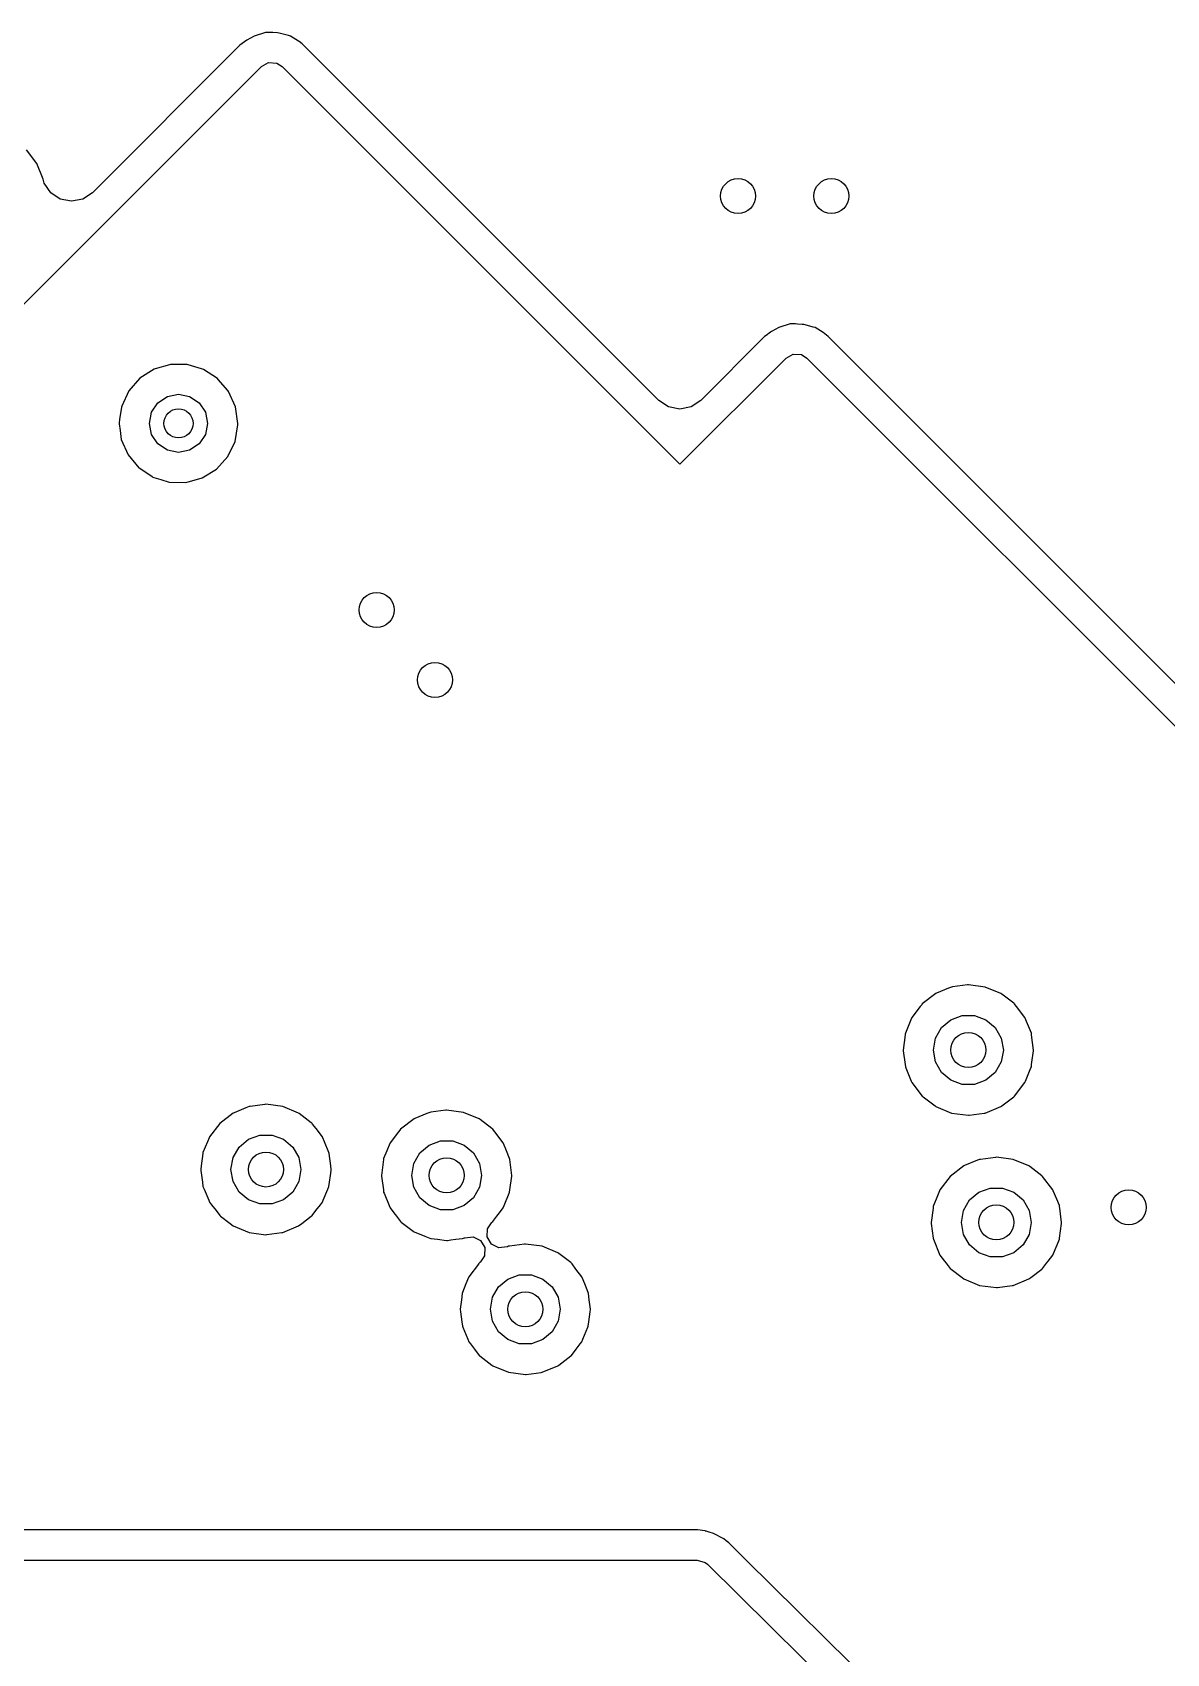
# Model space of a CAD drawing. Extents: x 0.99 to 4.24, y -7.27 to -4.02.
# Drawn here: x 2.837 to 3.219, y -5.106 to -4.559 of the extents above; entities that cross this region are included whole.
import ezdxf

# ---------------------------------------------------------------- set-up
doc = ezdxf.new("R2010")
doc.units = 0
doc.header["$MEASUREMENT"] = 0
doc.layers.add('BLACK', color=7, linetype='CONTINUOUS')

msp = doc.modelspace()

# ---------------------------------------------------------------- linework, layer by layer
at = {"layer": 'BLACK', "linetype": 'CONTINUOUS'}
for p, q in [((2.91137, -4.56013), (2.90892, -4.56147)), ((2.91518, -4.55894), (2.91137, -4.56013)), ((2.917, -4.55891), (2.91518, -4.55894)), ((2.91766, -4.55895), (2.917, -4.55891)), ((2.9193, -4.55907), (2.91766, -4.55895)), ((2.91979, -4.55911), (2.9193, -4.55907)), ((2.9193, -4.55907), (2.9193, -4.55907)), ((2.92026, -4.55924), (2.91979, -4.55911)), ((2.92303, -4.56), (2.92026, -4.55924)), ((2.92026, -4.55924), (2.92026, -4.55924)), ((2.92363, -4.56016), (2.92303, -4.56)), ((2.92303, -4.56), (2.92303, -4.56)), ((2.92458, -4.5607), (2.92363, -4.56016)), ((2.90659, -4.56321), (2.85677, -4.61304)), ((2.90892, -4.56147), (2.90659, -4.56321)), ((2.92635, -4.56184), (2.92458, -4.5607)), ((2.92656, -4.56201), (2.92635, -4.56184)), ((2.92754, -4.5628), (2.92656, -4.56201)), ((2.92656, -4.56201), (2.92656, -4.56201)), ((2.92805, -4.56321), (2.92754, -4.5628)), ((3.04807, -4.68323), (2.92805, -4.56321)), ((2.65692, -4.82733), (2.91382, -4.57044)), ((2.91382, -4.57044), (2.91627, -4.5691)), ((2.91627, -4.5691), (2.91906, -4.5693)), ((2.91906, -4.5693), (2.92083, -4.57044)), ((2.92083, -4.57044), (3.05512, -4.70472)), ((2.83797, -4.60316), (2.83447, -4.5986)), ((2.84017, -4.60847), (2.83797, -4.60316)), ((2.84023, -4.60893), (2.84017, -4.60847)), ((2.84052, -4.6098), (2.84023, -4.60893)), ((2.84268, -4.61304), (2.84052, -4.6098)), ((2.84591, -4.61519), (2.84268, -4.61304)), ((2.84973, -4.61595), (2.84591, -4.61519)), ((2.85354, -4.61519), (2.84973, -4.61595)), ((2.85677, -4.61304), (2.85354, -4.61519)), ((3.08854, -4.65856), (3.08608, -4.6599)), ((3.09234, -4.65736), (3.08854, -4.65856)), ((3.09416, -4.65733), (3.09234, -4.65736)), ((3.09482, -4.65738), (3.09416, -4.65733)), ((3.09646, -4.6575), (3.09482, -4.65738)), ((3.09695, -4.65753), (3.09646, -4.6575)), ((3.09646, -4.6575), (3.09646, -4.6575)), ((3.09742, -4.65766), (3.09695, -4.65753)), ((3.10019, -4.65842), (3.09742, -4.65766)), ((3.09742, -4.65766), (3.09742, -4.65766)), ((3.10079, -4.65859), (3.10019, -4.65842)), ((3.10019, -4.65842), (3.10019, -4.65842)), ((3.10175, -4.65913), (3.10079, -4.65859)), ((3.08376, -4.66164), (3.06216, -4.68323)), ((3.0843, -4.66123), (3.08376, -4.66164)), ((3.08575, -4.66014), (3.0843, -4.66123)), ((3.08608, -4.6599), (3.08575, -4.66014)), ((3.10352, -4.66027), (3.10175, -4.65913)), ((3.10522, -4.66164), (3.10352, -4.66027)), ((3.60212, -5.15854), (3.10522, -4.66164)), ((3.05512, -4.70472), (3.09098, -4.66886)), ((3.09098, -4.66886), (3.09343, -4.66752)), ((3.09343, -4.66752), (3.09622, -4.66772)), ((3.09622, -4.66772), (3.098, -4.66886)), ((3.098, -4.66886), (3.5949, -5.16576)), ((2.87763, -4.67263), (2.87282, -4.67566)), ((2.87797, -4.67253), (2.87763, -4.67263)), ((2.88276, -4.67116), (2.87797, -4.67253)), ((2.87797, -4.67253), (2.87797, -4.67253)), ((2.8831, -4.67106), (2.88276, -4.67116)), ((2.88276, -4.67116), (2.88276, -4.67116)), ((2.88595, -4.67108), (2.8831, -4.67106)), ((2.88844, -4.6711), (2.88595, -4.67108)), ((2.88879, -4.6711), (2.88844, -4.6711)), ((2.88844, -4.6711), (2.88844, -4.6711)), ((2.88913, -4.6712), (2.88879, -4.6711)), ((2.89358, -4.67253), (2.88913, -4.6712)), ((2.88913, -4.6712), (2.88913, -4.6712)), ((2.89424, -4.67273), (2.89358, -4.67253)), ((2.89902, -4.67582), (2.89424, -4.67273)), ((2.86906, -4.67993), (2.86664, -4.68508)), ((2.87282, -4.67566), (2.86906, -4.67993)), ((2.89925, -4.67609), (2.89902, -4.67582)), ((2.9025, -4.67987), (2.89925, -4.67609)), ((2.89925, -4.67609), (2.89925, -4.67609)), ((2.90273, -4.68013), (2.9025, -4.67987)), ((2.9025, -4.67987), (2.9025, -4.67987)), ((2.90509, -4.68531), (2.90273, -4.68013)), ((2.86658, -4.68543), (2.86593, -4.68959)), ((2.86664, -4.68508), (2.86658, -4.68543)), ((2.86658, -4.68543), (2.86658, -4.68543)), ((2.87673, -4.68718), (2.87887, -4.68399)), ((2.87887, -4.68399), (2.88206, -4.68185)), ((2.88206, -4.68185), (2.88583, -4.6811)), ((2.88583, -4.6811), (2.88959, -4.68185)), ((2.88959, -4.68185), (2.89279, -4.68399)), ((2.89279, -4.68399), (2.89492, -4.68718)), ((2.90589, -4.69094), (2.90509, -4.68531)), ((3.05131, -4.68539), (3.04807, -4.68323)), ((3.05512, -4.68615), (3.05131, -4.68539)), ((3.05893, -4.68539), (3.05512, -4.68615)), ((3.06216, -4.68323), (3.05893, -4.68539)), ((2.86593, -4.68959), (2.86576, -4.6907)), ((2.86576, -4.6907), (2.86581, -4.69105)), ((2.86581, -4.69105), (2.8661, -4.69332)), ((2.86581, -4.69105), (2.86581, -4.69105)), ((2.87598, -4.69094), (2.87673, -4.68718)), ((2.87673, -4.69471), (2.87598, -4.69094)), ((2.89492, -4.68718), (2.89567, -4.69094)), ((2.89567, -4.69094), (2.89492, -4.69471)), ((2.90494, -4.69705), (2.90589, -4.69144)), ((2.90589, -4.69144), (2.90589, -4.69094)), ((2.8661, -4.69332), (2.8665, -4.69634)), ((2.8665, -4.69634), (2.86879, -4.70155)), ((2.87887, -4.6979), (2.87673, -4.69471)), ((2.89492, -4.69471), (2.89279, -4.6979)), ((2.90246, -4.70217), (2.90494, -4.69705)), ((2.86879, -4.70155), (2.87245, -4.7059)), ((2.88206, -4.70004), (2.87887, -4.6979)), ((2.88583, -4.70079), (2.88206, -4.70004)), ((2.88959, -4.70004), (2.88583, -4.70079)), ((2.89279, -4.6979), (2.88959, -4.70004)), ((2.89864, -4.70638), (2.90246, -4.70217)), ((2.87245, -4.7059), (2.87275, -4.7061)), ((2.87275, -4.7061), (2.87275, -4.7061)), ((2.87275, -4.7061), (2.87689, -4.70886)), ((2.8938, -4.70936), (2.89864, -4.70638)), ((2.87689, -4.70886), (2.87689, -4.70886)), ((2.87689, -4.70886), (2.87719, -4.70906)), ((2.87719, -4.70906), (2.87753, -4.70916)), ((2.87753, -4.70916), (2.87753, -4.70916)), ((2.87753, -4.70916), (2.8799, -4.7099)), ((2.8799, -4.7099), (2.88262, -4.71075)), ((2.88262, -4.71075), (2.88831, -4.71086)), ((2.88831, -4.71086), (2.88908, -4.71065)), ((2.88908, -4.71065), (2.89346, -4.70945)), ((2.89346, -4.70945), (2.8938, -4.70936)), ((2.89346, -4.70945), (2.89346, -4.70945)), ((3.14185, -4.88337), (3.14155, -4.88349)), ((3.14588, -4.88169), (3.14185, -4.88337)), ((3.14185, -4.88337), (3.14185, -4.88337)), ((3.14686, -4.88129), (3.14588, -4.88169)), ((3.14718, -4.88125), (3.14686, -4.88129)), ((3.15224, -4.88058), (3.14718, -4.88125)), ((3.14718, -4.88125), (3.14718, -4.88125)), ((3.15256, -4.88054), (3.15224, -4.88058)), ((3.15826, -4.88129), (3.15256, -4.88054)), ((3.16357, -4.88349), (3.15826, -4.88129)), ((3.13628, -4.88791), (3.13349, -4.89155)), ((3.13679, -4.88725), (3.13628, -4.88791)), ((3.13699, -4.88699), (3.13679, -4.88725)), ((3.14155, -4.88349), (3.13699, -4.88699)), ((3.16383, -4.88369), (3.16357, -4.88349)), ((3.16787, -4.88679), (3.16383, -4.88369)), ((3.16383, -4.88369), (3.16383, -4.88369)), ((3.16813, -4.88699), (3.16787, -4.88679)), ((3.16787, -4.88679), (3.16787, -4.88679)), ((3.16833, -4.88725), (3.16813, -4.88699)), ((3.16883, -4.88791), (3.16833, -4.88725)), ((3.16833, -4.88725), (3.16833, -4.88725)), ((3.17163, -4.89155), (3.16883, -4.88791)), ((3.13293, -4.8929), (3.13129, -4.89686)), ((3.13337, -4.89185), (3.13293, -4.8929)), ((3.13349, -4.89155), (3.13337, -4.89185)), ((3.13337, -4.89185), (3.13337, -4.89185)), ((3.14351, -4.89497), (3.14665, -4.89233)), ((3.14665, -4.89233), (3.15051, -4.89093)), ((3.15051, -4.89093), (3.15461, -4.89093)), ((3.15461, -4.89093), (3.15846, -4.89233)), ((3.15846, -4.89233), (3.16161, -4.89497)), ((3.17175, -4.89185), (3.17163, -4.89155)), ((3.17219, -4.8929), (3.17175, -4.89185)), ((3.17175, -4.89185), (3.17175, -4.89185)), ((3.17383, -4.89686), (3.17219, -4.8929)), ((3.13122, -4.89743), (3.13054, -4.90256)), ((3.13125, -4.89718), (3.13122, -4.89743)), ((3.13129, -4.89686), (3.13125, -4.89718)), ((3.13125, -4.89718), (3.13125, -4.89718)), ((3.14075, -4.90256), (3.14146, -4.89852)), ((3.14146, -4.89852), (3.14351, -4.89497)), ((3.16161, -4.89497), (3.16366, -4.89852)), ((3.16366, -4.89852), (3.16437, -4.90256)), ((3.17387, -4.89718), (3.17383, -4.89686)), ((3.1739, -4.89743), (3.17387, -4.89718)), ((3.17387, -4.89718), (3.17387, -4.89718)), ((3.17458, -4.90256), (3.1739, -4.89743)), ((3.13054, -4.90256), (3.13058, -4.90288)), ((3.13058, -4.90288), (3.13119, -4.9075)), ((3.14146, -4.9066), (3.14075, -4.90256)), ((3.16437, -4.90256), (3.16366, -4.9066)), ((3.17393, -4.9075), (3.17454, -4.90288)), ((3.17454, -4.90288), (3.17458, -4.90256)), ((3.13119, -4.9075), (3.13129, -4.90826)), ((3.13129, -4.90826), (3.13141, -4.90856)), ((3.13141, -4.90856), (3.13328, -4.91306)), ((3.14351, -4.91015), (3.14146, -4.9066)), ((3.14665, -4.91279), (3.14351, -4.91015)), ((3.16161, -4.91015), (3.15846, -4.91279)), ((3.16366, -4.9066), (3.16161, -4.91015)), ((3.17184, -4.91306), (3.1737, -4.90856)), ((3.1737, -4.90856), (3.17383, -4.90826)), ((3.17383, -4.90826), (3.17393, -4.9075)), ((3.13328, -4.91306), (3.13349, -4.91357)), ((3.13349, -4.91357), (3.13699, -4.91813)), ((3.15051, -4.91419), (3.14665, -4.91279)), ((3.15461, -4.91419), (3.15051, -4.91419)), ((3.15846, -4.91279), (3.15461, -4.91419)), ((3.16813, -4.91813), (3.17163, -4.91357)), ((3.17163, -4.91357), (3.17184, -4.91306)), ((2.90966, -4.92164), (2.90862, -4.92207)), ((2.90998, -4.9216), (2.90966, -4.92164)), ((2.91503, -4.92094), (2.90998, -4.9216)), ((2.90998, -4.9216), (2.90998, -4.9216)), ((2.91535, -4.92089), (2.91503, -4.92094)), ((2.92105, -4.92164), (2.91535, -4.92089)), ((2.92636, -4.92384), (2.92105, -4.92164)), ((3.13699, -4.91813), (3.13725, -4.91833)), ((3.13725, -4.91833), (3.13725, -4.91833)), ((3.13725, -4.91833), (3.14129, -4.92143)), ((3.14129, -4.92143), (3.14155, -4.92163)), ((3.14155, -4.92163), (3.14686, -4.92383)), ((3.15826, -4.92383), (3.16357, -4.92163)), ((3.16357, -4.92163), (3.16383, -4.92143)), ((3.16383, -4.92143), (3.16787, -4.91833)), ((3.16787, -4.91833), (3.16813, -4.91813)), ((3.16787, -4.91833), (3.16787, -4.91833)), ((2.90434, -4.92384), (2.89978, -4.92734)), ((2.90465, -4.92372), (2.90434, -4.92384)), ((2.90862, -4.92207), (2.90465, -4.92372)), ((2.90465, -4.92372), (2.90465, -4.92372)), ((2.92662, -4.92404), (2.92636, -4.92384)), ((2.93067, -4.92715), (2.92662, -4.92404)), ((2.92662, -4.92404), (2.92662, -4.92404)), ((2.93092, -4.92734), (2.93067, -4.92715)), ((2.93067, -4.92715), (2.93067, -4.92715)), ((2.96537, -4.92581), (2.96081, -4.92931)), ((2.96567, -4.92569), (2.96537, -4.92581)), ((2.96964, -4.92404), (2.96567, -4.92569)), ((2.96567, -4.92569), (2.96567, -4.92569)), ((2.97068, -4.92361), (2.96964, -4.92404)), ((2.971, -4.92357), (2.97068, -4.92361)), ((2.97606, -4.92291), (2.971, -4.92357)), ((2.971, -4.92357), (2.971, -4.92357)), ((2.97638, -4.92286), (2.97606, -4.92291)), ((2.98208, -4.92361), (2.97638, -4.92286)), ((2.98739, -4.92581), (2.98208, -4.92361)), ((2.98765, -4.92601), (2.98739, -4.92581)), ((2.99169, -4.92911), (2.98765, -4.92601)), ((2.98765, -4.92601), (2.98765, -4.92601)), ((3.14686, -4.92383), (3.15256, -4.92458)), ((3.15256, -4.92458), (3.15288, -4.92454)), ((3.15288, -4.92454), (3.15794, -4.92387)), ((3.15794, -4.92387), (3.15826, -4.92383)), ((2.89616, -4.9322), (2.89557, -4.93362)), ((2.89629, -4.9319), (2.89616, -4.9322)), ((2.89616, -4.9322), (2.89616, -4.9322)), ((2.89978, -4.92734), (2.89629, -4.9319)), ((2.90631, -4.93532), (2.90945, -4.93268)), ((2.90945, -4.93268), (2.9133, -4.93128)), ((2.9133, -4.93128), (2.91741, -4.93128)), ((2.91741, -4.93128), (2.92126, -4.93268)), ((2.92126, -4.93268), (2.9244, -4.93532)), ((2.93112, -4.9276), (2.93092, -4.92734)), ((2.93228, -4.92911), (2.93112, -4.9276)), ((2.93112, -4.9276), (2.93112, -4.9276)), ((2.93442, -4.9319), (2.93228, -4.92911)), ((2.93455, -4.9322), (2.93442, -4.9319)), ((2.93514, -4.93362), (2.93455, -4.9322)), ((2.93455, -4.9322), (2.93455, -4.9322)), ((2.96016, -4.93016), (2.95731, -4.93387)), ((2.96061, -4.92957), (2.96016, -4.93016)), ((2.96081, -4.92931), (2.96061, -4.92957)), ((2.99195, -4.92931), (2.99169, -4.92911)), ((2.99169, -4.92911), (2.99169, -4.92911)), ((2.99215, -4.92957), (2.99195, -4.92931)), ((2.9926, -4.93016), (2.99215, -4.92957)), ((2.99215, -4.92957), (2.99215, -4.92957)), ((2.99545, -4.93387), (2.9926, -4.93016)), ((2.89404, -4.93754), (2.89349, -4.94172)), ((2.89409, -4.93721), (2.89404, -4.93754)), ((2.89404, -4.93754), (2.89404, -4.93754)), ((2.89557, -4.93362), (2.89409, -4.93721)), ((2.90426, -4.93887), (2.90631, -4.93532)), ((2.9244, -4.93532), (2.92645, -4.93887)), ((2.93662, -4.93721), (2.93514, -4.93362)), ((2.93667, -4.93754), (2.93662, -4.93721)), ((2.93722, -4.94172), (2.93667, -4.93754)), ((2.93667, -4.93754), (2.93667, -4.93754)), ((2.95616, -4.93664), (2.95511, -4.93918)), ((2.95718, -4.93417), (2.95616, -4.93664)), ((2.95731, -4.93387), (2.95718, -4.93417)), ((2.95718, -4.93417), (2.95718, -4.93417)), ((2.96528, -4.94084), (2.96733, -4.93729)), ((2.96733, -4.93729), (2.97047, -4.93465)), ((2.97047, -4.93465), (2.97433, -4.93325)), ((2.97433, -4.93325), (2.97843, -4.93325)), ((2.97843, -4.93325), (2.98228, -4.93465)), ((2.98228, -4.93465), (2.98543, -4.93729)), ((2.98543, -4.93729), (2.98748, -4.94084)), ((2.99557, -4.93417), (2.99545, -4.93387)), ((2.99659, -4.93664), (2.99557, -4.93417)), ((2.99557, -4.93417), (2.99557, -4.93417)), ((2.99765, -4.93918), (2.99659, -4.93664)), ((2.89349, -4.94172), (2.89334, -4.94291)), ((2.89334, -4.94291), (2.89338, -4.94324)), ((2.89338, -4.94324), (2.8939, -4.94724)), ((2.90354, -4.94291), (2.90426, -4.93887)), ((2.90426, -4.94695), (2.90354, -4.94291)), ((2.92645, -4.93887), (2.92717, -4.94291)), ((2.92717, -4.94291), (2.92645, -4.94695)), ((2.93711, -4.94488), (2.93733, -4.94324)), ((2.93737, -4.94291), (2.93722, -4.94172)), ((2.93733, -4.94324), (2.93737, -4.94291)), ((2.95459, -4.94309), (2.95436, -4.94488)), ((2.95507, -4.93951), (2.95459, -4.94309)), ((2.95511, -4.93918), (2.95507, -4.93951)), ((2.95507, -4.93951), (2.95507, -4.93951)), ((2.96457, -4.94488), (2.96528, -4.94084)), ((2.98748, -4.94084), (2.98819, -4.94488)), ((2.99769, -4.93951), (2.99765, -4.93918)), ((2.99816, -4.94309), (2.99769, -4.93951)), ((2.99769, -4.93951), (2.99769, -4.93951)), ((2.9984, -4.94488), (2.99816, -4.94309)), ((3.151, -4.94172), (3.14644, -4.94522)), ((3.1513, -4.9416), (3.151, -4.94172)), ((3.15567, -4.93979), (3.1513, -4.9416)), ((3.1513, -4.9416), (3.1513, -4.9416)), ((3.15631, -4.93952), (3.15567, -4.93979)), ((3.15664, -4.93948), (3.15631, -4.93952)), ((3.16169, -4.93882), (3.15664, -4.93948)), ((3.15664, -4.93948), (3.15664, -4.93948)), ((3.16201, -4.93877), (3.16169, -4.93882)), ((3.16771, -4.93952), (3.16201, -4.93877)), ((3.17302, -4.94172), (3.16771, -4.93952)), ((3.17328, -4.94192), (3.17302, -4.94172)), ((3.17733, -4.94502), (3.17328, -4.94192)), ((3.17328, -4.94192), (3.17328, -4.94192)), ((2.8939, -4.94724), (2.89409, -4.94861)), ((2.89409, -4.94861), (2.89446, -4.94953)), ((2.90631, -4.95051), (2.90426, -4.94695)), ((2.92645, -4.94695), (2.9244, -4.95051)), ((2.93624, -4.94953), (2.93662, -4.94861)), ((2.93662, -4.94861), (2.9368, -4.94724)), ((2.9368, -4.94724), (2.93711, -4.94488)), ((2.95436, -4.94488), (2.9544, -4.9452)), ((2.9544, -4.9452), (2.955, -4.94978)), ((2.96528, -4.94892), (2.96457, -4.94488)), ((2.96733, -4.95247), (2.96528, -4.94892)), ((2.98748, -4.94892), (2.98543, -4.95247)), ((2.98819, -4.94488), (2.98748, -4.94892)), ((2.99775, -4.94978), (2.99835, -4.9452)), ((2.99835, -4.9452), (2.9984, -4.94488)), ((3.14644, -4.94522), (3.14294, -4.94978)), ((3.15611, -4.95056), (3.15996, -4.94916)), ((3.15996, -4.94916), (3.16406, -4.94916)), ((3.16406, -4.94916), (3.16792, -4.95056)), ((3.17733, -4.94503), (3.17733, -4.94502)), ((3.17758, -4.94522), (3.17733, -4.94503)), ((3.18108, -4.94978), (3.17758, -4.94522)), ((2.89446, -4.94953), (2.89602, -4.95328)), ((2.89602, -4.95328), (2.89629, -4.95392)), ((2.89629, -4.95392), (2.89695, -4.95479)), ((2.90945, -4.95314), (2.90631, -4.95051)), ((2.9133, -4.95454), (2.90945, -4.95314)), ((2.91741, -4.95454), (2.9133, -4.95454)), ((2.92126, -4.95314), (2.91741, -4.95454)), ((2.9244, -4.95051), (2.92126, -4.95314)), ((2.93376, -4.95479), (2.93442, -4.95392)), ((2.93442, -4.95392), (2.93469, -4.95328)), ((2.93469, -4.95328), (2.93624, -4.94953)), ((2.955, -4.94978), (2.95511, -4.95058)), ((2.95511, -4.95058), (2.95523, -4.95088)), ((2.95523, -4.95088), (2.95698, -4.95509)), ((2.97047, -4.95511), (2.96733, -4.95247)), ((2.98543, -4.95247), (2.98228, -4.95511)), ((2.99578, -4.95509), (2.99752, -4.95088)), ((2.99752, -4.95088), (2.99765, -4.95058)), ((2.99765, -4.95058), (2.99775, -4.94978)), ((3.14164, -4.95293), (3.14074, -4.95509)), ((3.14282, -4.95008), (3.14164, -4.95293)), ((3.14294, -4.94978), (3.14282, -4.95008)), ((3.14282, -4.95008), (3.14282, -4.95008)), ((3.15091, -4.95675), (3.15297, -4.9532)), ((3.15297, -4.9532), (3.15611, -4.95056)), ((3.16792, -4.95056), (3.17106, -4.9532)), ((3.17106, -4.9532), (3.17311, -4.95675)), ((3.18121, -4.95008), (3.18108, -4.94978)), ((3.18239, -4.95293), (3.18121, -4.95008)), ((3.18121, -4.95008), (3.18121, -4.95008)), ((3.18328, -4.95509), (3.18239, -4.95293)), ((2.89695, -4.95479), (2.8985, -4.95681)), ((2.8985, -4.95681), (2.89978, -4.95848)), ((2.89978, -4.95848), (2.90004, -4.95868)), ((2.90004, -4.95868), (2.90004, -4.95868)), ((2.90004, -4.95868), (2.90325, -4.96114)), ((2.92746, -4.96114), (2.93067, -4.95868)), ((2.93067, -4.95868), (2.93092, -4.95848)), ((2.93067, -4.95868), (2.93067, -4.95868)), ((2.93092, -4.95848), (2.93221, -4.95681)), ((2.93221, -4.95681), (2.93376, -4.95479)), ((2.95698, -4.95509), (2.95731, -4.95589)), ((2.95731, -4.95589), (2.95857, -4.95753)), ((2.95857, -4.95753), (2.95945, -4.95868)), ((2.95945, -4.95868), (2.96081, -4.96045)), ((2.97433, -4.95651), (2.97047, -4.95511)), ((2.97843, -4.95651), (2.97433, -4.95651)), ((2.98228, -4.95511), (2.97843, -4.95651)), ((2.99195, -4.96045), (2.99331, -4.95868)), ((2.99331, -4.95868), (2.99419, -4.95753)), ((2.99419, -4.95753), (2.99545, -4.95589)), ((2.99545, -4.95589), (2.99578, -4.95509)), ((3.14063, -4.95596), (3.13999, -4.96079)), ((3.1407, -4.95542), (3.14063, -4.95596)), ((3.14074, -4.95509), (3.1407, -4.95542)), ((3.1407, -4.95542), (3.1407, -4.95542)), ((3.1502, -4.96079), (3.15091, -4.95675)), ((3.17311, -4.95675), (3.17382, -4.96079)), ((3.18332, -4.95542), (3.18328, -4.95509)), ((3.1834, -4.95596), (3.18332, -4.95542)), ((3.18332, -4.95542), (3.18332, -4.95542)), ((3.18403, -4.96079), (3.1834, -4.95596)), ((2.90325, -4.96114), (2.90434, -4.96198)), ((2.90434, -4.96198), (2.90966, -4.96418)), ((2.90966, -4.96418), (2.91535, -4.96493)), ((2.91535, -4.96493), (2.91568, -4.96489)), ((2.91568, -4.96489), (2.92073, -4.96422)), ((2.92073, -4.96422), (2.92105, -4.96418)), ((2.92105, -4.96418), (2.92636, -4.96198)), ((2.92636, -4.96198), (2.92746, -4.96114)), ((2.96081, -4.96045), (2.96107, -4.96065)), ((2.96107, -4.96065), (2.96107, -4.96065)), ((2.96107, -4.96065), (2.96511, -4.96375)), ((2.96511, -4.96375), (2.96537, -4.96395)), ((2.96537, -4.96395), (2.96896, -4.96544)), ((2.96896, -4.96544), (2.97012, -4.96592)), ((2.99006, -4.96569), (2.99016, -4.9629)), ((2.99016, -4.9629), (2.99154, -4.96096)), ((2.99146, -4.96088), (2.99169, -4.96065)), ((2.99154, -4.96096), (2.99146, -4.96088)), ((2.99169, -4.96065), (2.99195, -4.96045)), ((3.13999, -4.96079), (3.14004, -4.96112)), ((3.14004, -4.96112), (3.1407, -4.96615)), ((3.15091, -4.96483), (3.1502, -4.96079)), ((3.15297, -4.96838), (3.15091, -4.96483)), ((3.17311, -4.96483), (3.17106, -4.96838)), ((3.17382, -4.96079), (3.17311, -4.96483)), ((3.18333, -4.96615), (3.18399, -4.96112)), ((3.18399, -4.96112), (3.18403, -4.96079)), ((2.97012, -4.96592), (2.97068, -4.96615)), ((2.97068, -4.96615), (2.971, -4.96619)), ((2.971, -4.96619), (2.97327, -4.96649)), ((2.97327, -4.96649), (2.97638, -4.9669)), ((2.97638, -4.9669), (2.9767, -4.96686)), ((2.9767, -4.96686), (2.9778, -4.96671)), ((2.9778, -4.96671), (2.97949, -4.96649)), ((2.97949, -4.96649), (2.98175, -4.96619)), ((2.98175, -4.96619), (2.98208, -4.96615)), ((2.98208, -4.96615), (2.98238, -4.96603)), ((2.98238, -4.96603), (2.98257, -4.96595)), ((2.98238, -4.96603), (2.98238, -4.96603)), ((2.98257, -4.96595), (2.98534, -4.96565)), ((2.98534, -4.96565), (2.98784, -4.9669)), ((2.98784, -4.9669), (2.98927, -4.9693)), ((2.98927, -4.9693), (2.98917, -4.9721)), ((2.99149, -4.9681), (2.99006, -4.96569)), ((2.99399, -4.96935), (2.99149, -4.9681)), ((2.99676, -4.96905), (2.99399, -4.96935)), ((2.99695, -4.96897), (2.99676, -4.96905)), ((2.99725, -4.96885), (2.99695, -4.96897)), ((2.99758, -4.9688), (2.99725, -4.96885)), ((3.00263, -4.96814), (2.99758, -4.9688)), ((2.99758, -4.9688), (2.99758, -4.9688)), ((3.00295, -4.9681), (3.00263, -4.96814)), ((3.00865, -4.96885), (3.00295, -4.9681)), ((3.01396, -4.97105), (3.00865, -4.96885)), ((3.01422, -4.97124), (3.01396, -4.97105)), ((3.1407, -4.96615), (3.14074, -4.96649)), ((3.14074, -4.96649), (3.14097, -4.96703)), ((3.14097, -4.96703), (3.14273, -4.97127)), ((3.15611, -4.97102), (3.15297, -4.96838)), ((3.15996, -4.97242), (3.15611, -4.97102)), ((3.16792, -4.97102), (3.16406, -4.97242)), ((3.17106, -4.96838), (3.16792, -4.97102)), ((3.1813, -4.97127), (3.18306, -4.96703)), ((3.18306, -4.96703), (3.18328, -4.96649)), ((3.18328, -4.96649), (3.18333, -4.96615)), ((2.9871, -4.97492), (2.98388, -4.9791)), ((2.98719, -4.9748), (2.9871, -4.97492)), ((2.98738, -4.97454), (2.98719, -4.9748)), ((2.98764, -4.97435), (2.98738, -4.97454)), ((2.98787, -4.97412), (2.98764, -4.97435)), ((2.98917, -4.9721), (2.98779, -4.97404)), ((2.98779, -4.97404), (2.98787, -4.97412)), ((3.01826, -4.97435), (3.01422, -4.97124)), ((3.01422, -4.97124), (3.01422, -4.97124)), ((3.01852, -4.97454), (3.01826, -4.97435)), ((3.01826, -4.97435), (3.01826, -4.97435)), ((3.01872, -4.9748), (3.01852, -4.97454)), ((3.02004, -4.97652), (3.01872, -4.9748)), ((3.01872, -4.9748), (3.01872, -4.9748)), ((3.02202, -4.9791), (3.02004, -4.97652)), ((3.14273, -4.97127), (3.14294, -4.9718)), ((3.14294, -4.9718), (3.14453, -4.97387)), ((3.14453, -4.97387), (3.14505, -4.97454)), ((3.14505, -4.97454), (3.14644, -4.97636)), ((3.14644, -4.97636), (3.1467, -4.97656)), ((3.16406, -4.97242), (3.15996, -4.97242)), ((3.17733, -4.97656), (3.17758, -4.97636)), ((3.17758, -4.97636), (3.17898, -4.97454)), ((3.17898, -4.97454), (3.17949, -4.97387)), ((3.17949, -4.97387), (3.18108, -4.9718)), ((3.18108, -4.9718), (3.1813, -4.97127)), ((2.98288, -4.98153), (2.98168, -4.98442)), ((2.98376, -4.9794), (2.98288, -4.98153)), ((2.98388, -4.9791), (2.98376, -4.9794)), ((2.98376, -4.9794), (2.98376, -4.9794)), ((2.9939, -4.98252), (2.99705, -4.97989)), ((2.99705, -4.97989), (3.0009, -4.97848)), ((3.0009, -4.97848), (3.005, -4.97848)), ((3.005, -4.97848), (3.00886, -4.97989)), ((3.00886, -4.97989), (3.012, -4.98252)), ((3.02215, -4.9794), (3.02202, -4.9791)), ((3.02303, -4.98153), (3.02215, -4.9794)), ((3.02215, -4.9794), (3.02215, -4.9794)), ((3.02422, -4.98442), (3.02303, -4.98153)), ((3.1467, -4.97656), (3.1467, -4.97656)), ((3.1467, -4.97656), (3.15041, -4.9794)), ((3.15041, -4.9794), (3.151, -4.97986)), ((3.151, -4.97986), (3.15631, -4.98206)), ((3.16771, -4.98206), (3.17302, -4.97986)), ((3.17302, -4.97986), (3.17362, -4.9794)), ((3.17362, -4.9794), (3.17733, -4.97656)), ((3.17733, -4.97656), (3.17733, -4.97656)), ((2.98136, -4.98691), (2.98093, -4.99011)), ((2.98164, -4.98474), (2.98136, -4.98691)), ((2.98168, -4.98442), (2.98164, -4.98474)), ((2.98164, -4.98474), (2.98164, -4.98474)), ((2.99114, -4.99011), (2.99185, -4.98607)), ((2.99185, -4.98607), (2.9939, -4.98252)), ((3.012, -4.98252), (3.01405, -4.98607)), ((3.01405, -4.98607), (3.01476, -4.99011)), ((3.02426, -4.98474), (3.02422, -4.98442)), ((3.02455, -4.98691), (3.02426, -4.98474)), ((3.02426, -4.98474), (3.02426, -4.98474)), ((3.02497, -4.99011), (3.02455, -4.98691)), ((3.15631, -4.98206), (3.16201, -4.98281)), ((3.16201, -4.98281), (3.16234, -4.98277)), ((3.16234, -4.98277), (3.16739, -4.9821)), ((3.16739, -4.9821), (3.16771, -4.98206)), ((2.98093, -4.99011), (2.98105, -4.991)), ((2.98105, -4.991), (2.9815, -4.99439)), ((2.99185, -4.99415), (2.99114, -4.99011)), ((3.01476, -4.99011), (3.01405, -4.99415)), ((3.02441, -4.99439), (3.02486, -4.991)), ((3.02486, -4.991), (3.02497, -4.99011)), ((2.9815, -4.99439), (2.98168, -4.99581)), ((2.98168, -4.99581), (2.98181, -4.99611)), ((2.98181, -4.99611), (2.9835, -5.0002)), ((2.9939, -4.99771), (2.99185, -4.99415)), ((2.99705, -5.00034), (2.9939, -4.99771)), ((3.012, -4.99771), (3.00886, -5.00034)), ((3.01405, -4.99415), (3.012, -4.99771)), ((3.02241, -5.0002), (3.0241, -4.99611)), ((3.0241, -4.99611), (3.02422, -4.99581)), ((3.02422, -4.99581), (3.02441, -4.99439)), ((2.9835, -5.0002), (2.98388, -5.00112)), ((2.98388, -5.00112), (2.9844, -5.0018)), ((2.9844, -5.0018), (2.98578, -5.00359)), ((2.98578, -5.00359), (2.98738, -5.00568)), ((3.0009, -5.00175), (2.99705, -5.00034)), ((3.005, -5.00175), (3.0009, -5.00175)), ((3.00886, -5.00034), (3.005, -5.00175)), ((3.01852, -5.00568), (3.02013, -5.00359)), ((3.02013, -5.00359), (3.02151, -5.0018)), ((3.02151, -5.0018), (3.02202, -5.00112)), ((3.02202, -5.00112), (3.02241, -5.0002)), ((2.98738, -5.00568), (2.98764, -5.00588)), ((2.98764, -5.00588), (2.98764, -5.00588)), ((2.98764, -5.00588), (2.99169, -5.00899)), ((2.99169, -5.00899), (2.99194, -5.00918)), ((2.99194, -5.00918), (2.99725, -5.01138)), ((3.00865, -5.01138), (3.01396, -5.00918)), ((3.01396, -5.00918), (3.01422, -5.00899)), ((3.01422, -5.00899), (3.01826, -5.00588)), ((3.01826, -5.00588), (3.01852, -5.00568)), ((3.01826, -5.00588), (3.01826, -5.00588)), ((2.99725, -5.01138), (3.00295, -5.01213)), ((3.00295, -5.01213), (3.00328, -5.01209)), ((3.00328, -5.01209), (3.00833, -5.01143)), ((3.00833, -5.01143), (3.00865, -5.01138)), ((3.06096, -5.06459), (2.76206, -5.06459)), ((3.06113, -5.06461), (3.06096, -5.06459)), ((3.06366, -5.06498), (3.06113, -5.06461)), ((3.06113, -5.06461), (3.06113, -5.06461)), ((3.06384, -5.065), (3.06366, -5.06498)), ((3.06366, -5.06498), (3.06366, -5.06498)), ((3.06401, -5.06505), (3.06384, -5.065)), ((3.06499, -5.06534), (3.06401, -5.06505)), ((3.06401, -5.06505), (3.06401, -5.06505)), ((3.06652, -5.06579), (3.06499, -5.06534)), ((3.07002, -5.06761), (3.06652, -5.06579)), ((3.07082, -5.06826), (3.07002, -5.06761)), ((3.07162, -5.06896), (3.07082, -5.06826)), ((3.07166, -5.069), (3.07162, -5.06896)), ((3.07754, -5.0748), (3.07166, -5.069)), ((3.07166, -5.069), (3.07166, -5.069)), ((2.12992, -5.0748), (3.06096, -5.0748)), ((3.06096, -5.0748), (3.06364, -5.07559)), ((3.13311, -5.12962), (3.07754, -5.0748)), ((3.06364, -5.07559), (3.06444, -5.07623)), ((3.06444, -5.07623), (3.13532, -5.14615))]:
    msp.add_line(p, q, dxfattribs=at)
at = {"layer": 'BLACK'}
for centre, radius in [((3.0748, -4.61417), 0.00591), ((3.1063, -4.61417), 0.00591), ((2.88583, -4.69094), 0.00492), ((2.95276, -4.75394), 0.00591), ((2.97244, -4.77756), 0.00591), ((3.15256, -4.90256), 0.00591), ((2.91535, -4.94291), 0.00591), ((2.97638, -4.94488), 0.00591), ((3.20669, -4.95571), 0.00591), ((3.16201, -4.96079), 0.00591), ((3.00295, -4.99011), 0.00591)]:
    msp.add_circle(centre, radius, dxfattribs=at)

doc.saveas('drawing.dxf')
